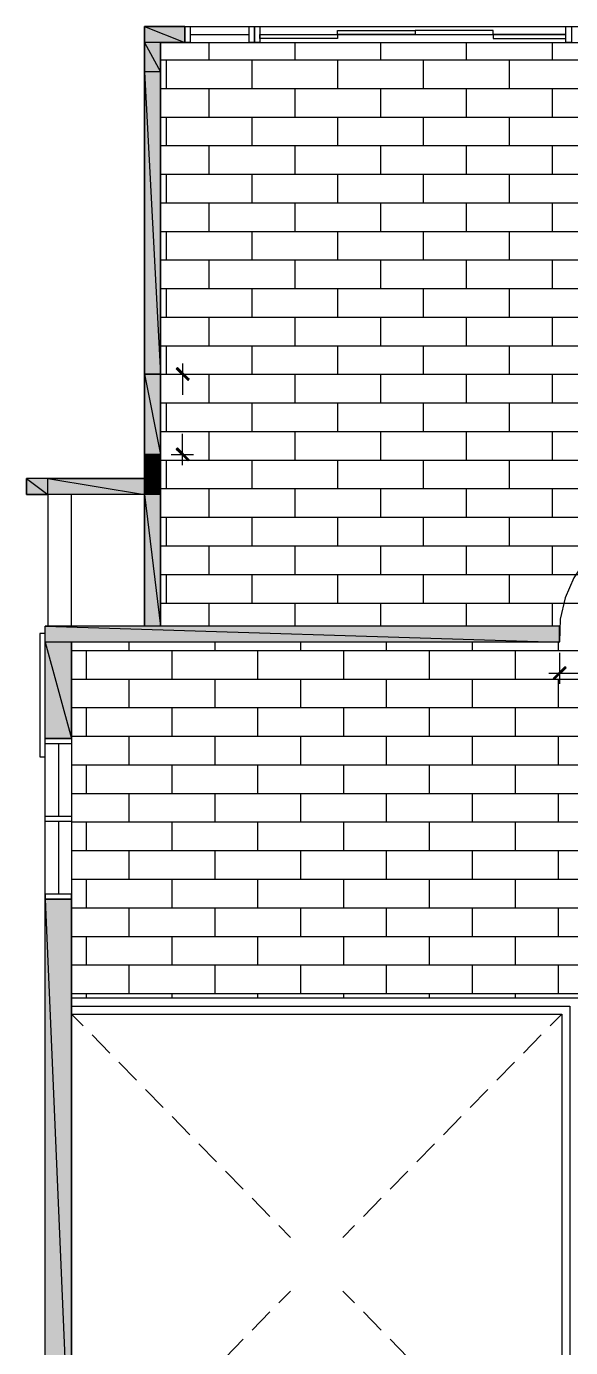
# Model space of a CAD drawing. Header units: millimetres. Extents: x -1176 to 11513, y -336 to 20905.
# Drawn here: x -1176 to 3897, y 8356 to 20682 of the extents above; entities that cross this region are included whole.
import ezdxf

# ---------------------------------------------------------------- set-up
doc = ezdxf.new("R2010")
doc.units = ezdxf.units.MM
for name, color, linetype, true_color in [('SRC-FILLSTROKE-000000', 7, 'Continuous', 0x000000), ('SRC-FILLSTROKE-636466', 7, 'Continuous', 0x636466), ('SRC-FILLSTROKE-727430', 7, 'Continuous', 0x727430), ('SRC-STROKE-000000', 7, 'Continuous', 0x000000), ('SRC-STROKE-4554a5', 7, 'Continuous', 0x4554a5), ('SRC-STROKE-cd2027', 7, 'Continuous', 0xcd2027)]:
    doc.layers.add(name, color=color, linetype=linetype, true_color=true_color)

msp = doc.modelspace()

# ---------------------------------------------------------------- hatches: boundary and pattern name
at = {"layer": 'SRC-FILLSTROKE-000000', "true_color": 0x000000}
h = msp.add_hatch(color=7, dxfattribs=at)
h.dxf.hatch_style = 1
h.paths.add_polyline_path([(341, 17390), (219, 17488), (231, 17500), (341, 17390)])
h = msp.add_hatch(color=7, dxfattribs=at)
h.dxf.hatch_style = 1
h.paths.add_polyline_path([(330, 17378), (341, 17390), (219, 17488), (330, 17378)])
h = msp.add_hatch(color=7, dxfattribs=at)
h.dxf.hatch_style = 1
h.paths.add_polyline_path([(231, 16750), (219, 16739), (341, 16640), (231, 16750)])
h = msp.add_hatch(color=7, dxfattribs=at)
h.dxf.hatch_style = 1
h.paths.add_polyline_path([(219, 16739), (341, 16640), (330, 16628), (219, 16739)])
h = msp.add_hatch(color=7, dxfattribs=at)
h.dxf.hatch_style = 1
h.paths.add_polyline_path([(3843, 14709), (3745, 14588), (3734, 14599), (3843, 14709)])
h = msp.add_hatch(color=7, dxfattribs=at)
h.dxf.hatch_style = 1
h.paths.add_polyline_path([(3855, 14697), (3843, 14709), (3745, 14588), (3855, 14697)])
at = {"layer": 'SRC-FILLSTROKE-636466', "true_color": 0x636466}
h = msp.add_hatch(color=7, dxfattribs=at)
h.dxf.hatch_style = 1
h.paths.add_polyline_path([(299, 20682), (-76, 20682), (299, 20532), (299, 20682)])
h = msp.add_hatch(color=7, dxfattribs=at)
h.dxf.hatch_style = 1
h.paths.add_polyline_path([(-76, 20682), (299, 20532), (-76, 20532), (-76, 20682)])
h = msp.add_hatch(color=7, dxfattribs=at)
h.dxf.hatch_style = 1
h.paths.add_polyline_path([(74, 20532), (-76, 20532), (74, 20260), (74, 20532)])
h = msp.add_hatch(color=7, dxfattribs=at)
h.dxf.hatch_style = 1
h.paths.add_polyline_path([(-76, 20532), (74, 20260), (-76, 20260), (-76, 20532)])
h = msp.add_hatch(color=7, dxfattribs=at)
h.dxf.hatch_style = 1
h.paths.add_polyline_path([(74, 20260), (-76, 20260), (74, 17439), (74, 20260)])
h = msp.add_hatch(color=7, dxfattribs=at)
h.dxf.hatch_style = 1
h.paths.add_polyline_path([(-76, 20260), (74, 17439), (-76, 17439), (-76, 20260)])
h = msp.add_hatch(color=7, dxfattribs=at)
h.dxf.hatch_style = 1
h.paths.add_polyline_path([(74, 16689), (-76, 16689), (74, 16564), (74, 16689)])
h = msp.add_hatch(color=7, dxfattribs=at)
h.dxf.hatch_style = 1
h.paths.add_polyline_path([(-76, 16689), (74, 16564), (-76, 16564), (-76, 16689)])
h = msp.add_hatch(color=7, dxfattribs=at)
h.dxf.hatch_style = 1
h.paths.add_polyline_path([(74, 16564), (-76, 16564), (74, 16464), (74, 16564)])
h = msp.add_hatch(color=7, dxfattribs=at)
h.dxf.hatch_style = 1
h.paths.add_polyline_path([(-76, 16564), (74, 16464), (-76, 16464), (-76, 16564)])
h = msp.add_hatch(color=7, dxfattribs=at)
h.dxf.hatch_style = 1
h.paths.add_polyline_path([(-977, 16464), (-1176, 16464), (-977, 16314), (-977, 16464)])
h = msp.add_hatch(color=7, dxfattribs=at)
h.dxf.hatch_style = 1
h.paths.add_polyline_path([(-1176, 16464), (-977, 16314), (-1176, 16314), (-1176, 16464)])
h = msp.add_hatch(color=7, dxfattribs=at)
h.dxf.hatch_style = 1
h.paths.add_polyline_path([(-76, 16464), (-977, 16464), (-76, 16314), (-76, 16464)])
h = msp.add_hatch(color=7, dxfattribs=at)
h.dxf.hatch_style = 1
h.paths.add_polyline_path([(-977, 16464), (-76, 16314), (-977, 16314), (-977, 16464)])
h = msp.add_hatch(color=7, dxfattribs=at)
h.dxf.hatch_style = 1
h.paths.add_polyline_path([(74, 16464), (-76, 16464), (74, 16314), (74, 16464)])
h = msp.add_hatch(color=7, dxfattribs=at)
h.dxf.hatch_style = 1
h.paths.add_polyline_path([(-76, 16464), (74, 16314), (-76, 16314), (-76, 16464)])
h = msp.add_hatch(color=7, dxfattribs=at)
h.dxf.hatch_style = 1
h.paths.add_polyline_path([(74, 16314), (-76, 16314), (74, 15088), (74, 16314)])
h = msp.add_hatch(color=7, dxfattribs=at)
h.dxf.hatch_style = 1
h.paths.add_polyline_path([(-76, 16314), (74, 15088), (-76, 15088), (-76, 16314)])
h = msp.add_hatch(color=7, dxfattribs=at)
h.dxf.hatch_style = 1
h.paths.add_polyline_path([(3794, 15088), (-1003, 15088), (3794, 14939), (3794, 15088)])
h = msp.add_hatch(color=7, dxfattribs=at)
h.dxf.hatch_style = 1
h.paths.add_polyline_path([(-1003, 15088), (3794, 14939), (-1003, 14939), (-1003, 15088)])
h = msp.add_hatch(color=7, dxfattribs=at)
h.dxf.hatch_style = 1
h.paths.add_polyline_path([(-755, 14939), (-1003, 14939), (-755, 14039), (-755, 14939)])
h = msp.add_hatch(color=7, dxfattribs=at)
h.dxf.hatch_style = 1
h.paths.add_polyline_path([(-1003, 14939), (-755, 14039), (-1003, 14039), (-1003, 14939)])
h = msp.add_hatch(color=7, dxfattribs=at)
h.dxf.hatch_style = 1
h.paths.add_polyline_path([(-755, 12539), (-1003, 12539), (-755, 6801), (-755, 12539)])
h = msp.add_hatch(color=7, dxfattribs=at)
h.dxf.hatch_style = 1
h.paths.add_polyline_path([(-1003, 12539), (-755, 6801), (-1003, 6801), (-1003, 12539)])
at = {"layer": 'SRC-FILLSTROKE-727430', "true_color": 0x727430}
h = msp.add_hatch(color=7, dxfattribs=at)
h.dxf.hatch_style = 1
h.paths.add_polyline_path([(74, 17439), (-76, 17439), (74, 16689), (74, 17439)])
h = msp.add_hatch(color=7, dxfattribs=at)
h.dxf.hatch_style = 1
h.paths.add_polyline_path([(-76, 17439), (74, 16689), (-76, 16689), (-76, 17439)])

# ---------------------------------------------------------------- linework, layer by layer
at = {"layer": 'SRC-FILLSTROKE-000000'}
for points in [[(341, 17390), (219, 17488), (231, 17500), (341, 17390)], [(330, 17378), (341, 17390), (219, 17488), (330, 17378)], [(231, 16750), (219, 16739), (341, 16640), (231, 16750)], [(219, 16739), (341, 16640), (330, 16628), (219, 16739)], [(3843, 14709), (3745, 14588), (3734, 14599), (3843, 14709)], [(3855, 14697), (3843, 14709), (3745, 14588), (3855, 14697)]]:
    msp.add_lwpolyline(points, dxfattribs=at)
at = {"layer": 'SRC-FILLSTROKE-636466'}
for points in [[(299, 20682), (-76, 20682), (299, 20532), (299, 20682)], [(-76, 20682), (299, 20532), (-76, 20532), (-76, 20682)], [(74, 20532), (-76, 20532), (74, 20260), (74, 20532)], [(-76, 20532), (74, 20260), (-76, 20260), (-76, 20532)], [(74, 20260), (-76, 20260), (74, 17439), (74, 20260)], [(-76, 20260), (74, 17439), (-76, 17439), (-76, 20260)], [(74, 16689), (-76, 16689), (74, 16564), (74, 16689)], [(-76, 16689), (74, 16564), (-76, 16564), (-76, 16689)], [(74, 16564), (-76, 16564), (74, 16464), (74, 16564)], [(-76, 16564), (74, 16464), (-76, 16464), (-76, 16564)], [(-977, 16464), (-1176, 16464), (-977, 16314), (-977, 16464)], [(-1176, 16464), (-977, 16314), (-1176, 16314), (-1176, 16464)], [(-76, 16464), (-977, 16464), (-76, 16314), (-76, 16464)], [(-977, 16464), (-76, 16314), (-977, 16314), (-977, 16464)], [(74, 16464), (-76, 16464), (74, 16314), (74, 16464)], [(-76, 16464), (74, 16314), (-76, 16314), (-76, 16464)], [(74, 16314), (-76, 16314), (74, 15088), (74, 16314)], [(-76, 16314), (74, 15088), (-76, 15088), (-76, 16314)], [(3794, 15088), (-1003, 15088), (3794, 14939), (3794, 15088)], [(-1003, 15088), (3794, 14939), (-1003, 14939), (-1003, 15088)], [(-755, 14939), (-1003, 14939), (-755, 14039), (-755, 14939)], [(-1003, 14939), (-755, 14039), (-1003, 14039), (-1003, 14939)], [(-755, 12539), (-1003, 12539), (-755, 6801), (-755, 12539)], [(-1003, 12539), (-755, 6801), (-1003, 6801), (-1003, 12539)]]:
    msp.add_lwpolyline(points, dxfattribs=at)
at = {"layer": 'SRC-FILLSTROKE-727430'}
for points in [[(74, 17439), (-76, 17439), (74, 16689), (74, 17439)], [(-76, 17439), (74, 16689), (-76, 16689), (-76, 17439)]]:
    msp.add_lwpolyline(points, dxfattribs=at)
at = {"layer": 'SRC-STROKE-000000'}
for points in [[(-76, 20682), (7065, 20682)], [(-76, 20682), (-76, 15088)], [(74, 20532), (299, 20532), (299, 20682), (299, 20532)], [(349, 20532), (299, 20532), (299, 20682), (349, 20682), (349, 20532)], [(349, 20607), (899, 20607)], [(949, 20532), (899, 20532), (899, 20682), (949, 20682), (949, 20532)], [(999, 20532), (949, 20532), (949, 20682), (999, 20682), (999, 20532)], [(999, 20607), (3854, 20607)], [(1724, 20607), (1724, 20570), (999, 20570), (999, 20607), (1724, 20607)], [(2449, 20645), (2449, 20607), (1724, 20607), (1724, 20645), (2449, 20645)], [(1724, 20607), (1724, 20607)], [(2449, 20645), (2449, 20607), (3174, 20607), (3174, 20645), (2449, 20645)], [(2449, 20607), (2449, 20607)], [(3174, 20607), (3174, 20607)], [(3174, 20607), (3174, 20570), (3854, 20570), (3854, 20607), (3174, 20607)], [(3904, 20532), (3854, 20532), (3854, 20682), (3904, 20682), (3904, 20532)], [(74, 20532), (4565, 20532)], [(74, 20532), (74, 15088)], [(74, 20532), (4414, 20532)], [(280, 17539), (280, 17246)], [(-76, 17439), (74, 17439)], [(174, 17439), (380, 17439)], [(280, 16589), (280, 16882)], [(74, 16689), (-76, 16689)], [(174, 16689), (380, 16689)], [(74, 15088), (74, 16464), (74, 16564), (-76, 16564), (-76, 16464), (-826, 16464), (-1176, 16464), (-1176, 16314), (-977, 16314), (-977, 15088)], [(-977, 16464), (-76, 16464), (-76, 16314), (-977, 16314), (-977, 16464)], [(-755, 15088), (-755, 16314)], [(3794, 15088), (-1003, 15088)], [(-1003, -101), (-1003, 15088)], [(3794, 14939), (3794, 15088)], [(-1003, 15019), (-1052, 15019), (-1052, 13869), (-1003, 13869)], [(3794, 14939), (-755, 14939)], [(-755, 14939), (-755, 6801)], [(-755, 14939), (-755, 14789)], [(3794, 14839), (3794, 14548)], [(3694, 14648), (4071, 14648)], [(-755, 14039), (-1003, 14039)], [(-1003, 13989), (-1003, 14039), (-755, 14039), (-755, 13989), (-1003, 13989)], [(-879, 13989), (-879, 13314)], [(-1003, 13264), (-1003, 13314), (-755, 13314), (-755, 13264), (-1003, 13264)], [(-879, 13264), (-879, 12588)], [(-853, 12539), (-1003, 12539), (-755, 12539), (-755, 12588), (-1003, 12588), (-1003, 12539)], [(-755, 12539), (-1003, 12539)], [(-755, 11618), (3964, 11618)], [(-755, 11543), (3889, 11543), (3889, 6801)], [(-755, 11468), (3814, 11468)], [(-647, 11358), (-755, 11468)], [(3814, 11468), (3707, 11358)], [(3814, 11468), (3814, 6801), (3814, 5971)], [(-398, 11104), (-564, 11273)], [(3624, 11273), (3458, 11104)], [(-150, 10850), (-315, 11020)], [(3375, 11020), (3209, 10850)], [(98, 10596), (-67, 10765)], [(3126, 10765), (2960, 10596)], [(347, 10342), (181, 10511)], [(2877, 10511), (2711, 10342)], [(596, 10088), (430, 10257)], [(2629, 10257), (2463, 10088)], [(845, 9834), (679, 10003)], [(2380, 10003), (2215, 9834)], [(1093, 9580), (928, 9749)], [(2132, 9749), (1966, 9580)], [(1284, 9385), (1176, 9495)], [(1883, 9495), (1775, 9385)], [(1284, 8884), (1176, 8773)], [(1883, 8773), (1775, 8884)], [(1093, 8689), (928, 8520)], [(2132, 8520), (1966, 8689)], [(845, 8435), (679, 8265)], [(2380, 8265), (2215, 8435)]]:
    msp.add_lwpolyline(points, dxfattribs=at)
at = {"layer": 'SRC-STROKE-4554a5'}
for points in [[(527, 20370), (527, 20532)], [(1328, 20370), (1328, 20532)], [(2128, 20370), (2128, 20532)], [(2928, 20370), (2928, 20532)], [(3728, 20370), (3728, 20532)], [(74, 20370), (7065, 20370)], [(128, 20104), (128, 20370)], [(928, 20104), (928, 20370)], [(1728, 20104), (1728, 20370)], [(2527, 20104), (2527, 20370)], [(3328, 20104), (3328, 20370)], [(74, 20104), (7065, 20104)], [(527, 19837), (527, 20104)], [(1328, 19837), (1328, 20104)], [(2128, 19837), (2128, 20104)], [(2928, 19837), (2928, 20104)], [(3728, 19837), (3728, 20104)], [(74, 19837), (7065, 19837)], [(128, 19570), (128, 19837)], [(928, 19570), (928, 19837)], [(1728, 19570), (1728, 19837)], [(2527, 19570), (2527, 19837)], [(3328, 19570), (3328, 19837)], [(74, 19570), (7065, 19570)], [(527, 19304), (527, 19570)], [(1328, 19304), (1328, 19570)], [(2128, 19304), (2128, 19570)], [(2928, 19304), (2928, 19570)], [(3728, 19304), (3728, 19570)], [(74, 19304), (7065, 19304)], [(128, 19037), (128, 19304)], [(928, 19037), (928, 19304)], [(1728, 19037), (1728, 19304)], [(2527, 19037), (2527, 19304)], [(3328, 19037), (3328, 19304)], [(74, 19037), (7065, 19037)], [(527, 18770), (527, 19037)], [(1328, 18770), (1328, 19037)], [(2128, 18770), (2128, 19037)], [(2928, 18770), (2928, 19037)], [(3728, 18770), (3728, 19037)], [(74, 18770), (7065, 18770)], [(128, 18504), (128, 18770)], [(928, 18504), (928, 18770)], [(1728, 18504), (1728, 18770)], [(2527, 18504), (2527, 18770)], [(3328, 18504), (3328, 18770)], [(74, 18504), (7065, 18504)], [(527, 18237), (527, 18504)], [(1328, 18237), (1328, 18504)], [(2128, 18237), (2128, 18504)], [(2928, 18237), (2928, 18504)], [(3728, 18237), (3728, 18504)], [(74, 18237), (7065, 18237)], [(128, 17970), (128, 18237)], [(928, 17970), (928, 18237)], [(1728, 17970), (1728, 18237)], [(2527, 17970), (2527, 18237)], [(3328, 17970), (3328, 18237)], [(74, 17970), (7065, 17970)], [(527, 17704), (527, 17970)], [(1328, 17704), (1328, 17970)], [(2128, 17704), (2128, 17970)], [(2928, 17704), (2928, 17970)], [(3728, 17704), (3728, 17970)], [(74, 17704), (7065, 17704)], [(128, 17437), (128, 17704)], [(928, 17437), (928, 17704)], [(1728, 17437), (1728, 17704)], [(2527, 17437), (2527, 17704)], [(3328, 17437), (3328, 17704)], [(74, 17437), (7065, 17437)], [(527, 17170), (527, 17437)], [(1328, 17170), (1328, 17437)], [(2128, 17170), (2128, 17437)], [(2928, 17170), (2928, 17437)], [(3728, 17170), (3728, 17437)], [(74, 17170), (7065, 17170)], [(128, 16903), (128, 17170)], [(928, 16903), (928, 17170)], [(1728, 16903), (1728, 17170)], [(2527, 16903), (2527, 17170)], [(3328, 16903), (3328, 17170)], [(74, 16903), (7065, 16903)], [(527, 16637), (527, 16903)], [(1328, 16637), (1328, 16903)], [(2128, 16637), (2128, 16903)], [(2928, 16637), (2928, 16903)], [(3728, 16637), (3728, 16903)], [(74, 16637), (7065, 16637)], [(128, 16370), (128, 16637)], [(928, 16370), (928, 16637)], [(1728, 16370), (1728, 16637)], [(2527, 16370), (2527, 16637)], [(3328, 16370), (3328, 16637)], [(74, 16370), (10140, 16370)], [(527, 16103), (527, 16370)], [(1328, 16103), (1328, 16370)], [(2128, 16103), (2128, 16370)], [(2928, 16103), (2928, 16370)], [(3728, 16103), (3728, 16370)], [(74, 16103), (10140, 16103)], [(128, 15836), (128, 16103)], [(928, 15836), (928, 16103)], [(1728, 15836), (1728, 16103)], [(2527, 15836), (2527, 16103)], [(3328, 15836), (3328, 16103)], [(4744, 16090), (4537, 16044), (4349, 15962), (4181, 15847), (4039, 15705), (3926, 15538), (3845, 15352), (3800, 15151), (3794, 14940)], [(74, 15836), (10140, 15836)], [(527, 15569), (527, 15836)], [(1328, 15569), (1328, 15836)], [(2128, 15569), (2128, 15836)], [(2928, 15569), (2928, 15836)], [(3728, 15569), (3728, 15836)], [(74, 15569), (10140, 15569)], [(128, 15302), (128, 15569)], [(928, 15302), (928, 15569)], [(1728, 15302), (1728, 15569)], [(2527, 15302), (2527, 15569)], [(3328, 15302), (3328, 15569)], [(74, 15302), (9010, 15302)], [(527, 15088), (527, 15302)], [(1328, 15088), (1328, 15302)], [(2128, 15088), (2128, 15302)], [(2928, 15088), (2928, 15302)], [(3728, 15088), (3728, 15302)], [(-218, 14860), (-218, 14939)], [(582, 14860), (582, 14939)], [(1382, 14860), (1382, 14939)], [(2182, 14860), (2182, 14939)], [(2982, 14860), (2982, 14939)], [(3783, 14860), (3783, 14939)], [(-755, 14860), (5595, 14860)], [(-618, 14594), (-618, 14860)], [(182, 14594), (182, 14860)], [(982, 14594), (982, 14860)], [(1782, 14594), (1782, 14860)], [(2582, 14594), (2582, 14860)], [(3382, 14594), (3382, 14860)], [(-755, 14594), (5595, 14594)], [(-218, 14327), (-218, 14594)], [(582, 14327), (582, 14594)], [(1382, 14327), (1382, 14594)], [(2182, 14327), (2182, 14594)], [(2982, 14327), (2982, 14594)], [(3783, 14327), (3783, 14594)], [(-755, 14327), (5595, 14327)], [(-618, 14060), (-618, 14327)], [(182, 14060), (182, 14327)], [(982, 14060), (982, 14327)], [(1782, 14060), (1782, 14327)], [(2582, 14060), (2582, 14327)], [(3382, 14060), (3382, 14327)], [(-755, 14060), (5595, 14060)], [(-218, 13793), (-218, 14060)], [(582, 13793), (582, 14060)], [(1382, 13793), (1382, 14060)], [(2182, 13793), (2182, 14060)], [(2982, 13793), (2982, 14060)], [(3783, 13793), (3783, 14060)], [(-755, 13793), (5595, 13793)], [(-618, 13527), (-618, 13793)], [(182, 13527), (182, 13793)], [(982, 13527), (982, 13793)], [(1782, 13527), (1782, 13793)], [(2582, 13527), (2582, 13793)], [(3382, 13527), (3382, 13793)], [(-755, 13527), (5595, 13527)], [(-218, 13260), (-218, 13527)], [(582, 13260), (582, 13527)], [(1382, 13260), (1382, 13527)], [(2182, 13260), (2182, 13527)], [(2982, 13260), (2982, 13527)], [(3783, 13260), (3783, 13527)], [(-755, 13260), (5595, 13260)], [(-618, 12993), (-618, 13260)], [(182, 12993), (182, 13260)], [(982, 12993), (982, 13260)], [(1782, 12993), (1782, 13260)], [(2582, 12993), (2582, 13260)], [(3382, 12993), (3382, 13260)], [(-755, 12993), (5595, 12993)], [(-218, 12727), (-218, 12993)], [(582, 12727), (582, 12993)], [(1382, 12727), (1382, 12993)], [(2182, 12727), (2182, 12993)], [(2982, 12727), (2982, 12993)], [(3783, 12727), (3783, 12993)], [(-755, 12727), (5595, 12727)], [(-618, 12460), (-618, 12727)], [(182, 12460), (182, 12727)], [(982, 12460), (982, 12727)], [(1782, 12460), (1782, 12727)], [(2582, 12460), (2582, 12727)], [(3382, 12460), (3382, 12727)], [(-755, 12460), (5595, 12460)], [(-218, 12193), (-218, 12460)], [(582, 12193), (582, 12460)], [(1382, 12193), (1382, 12460)], [(2182, 12193), (2182, 12460)], [(2982, 12193), (2982, 12460)], [(3783, 12193), (3783, 12460)], [(-755, 12193), (5595, 12193)], [(-618, 11926), (-618, 12193)], [(182, 11926), (182, 12193)], [(982, 11926), (982, 12193)], [(1782, 11926), (1782, 12193)], [(2582, 11926), (2582, 12193)], [(3382, 11926), (3382, 12193)], [(-755, 11926), (5595, 11926)], [(-218, 11659), (-218, 11926)], [(582, 11659), (582, 11926)], [(1382, 11659), (1382, 11926)], [(2182, 11659), (2182, 11926)], [(2982, 11659), (2982, 11926)], [(3783, 11659), (3783, 11926)], [(-755, 11659), (5595, 11659)], [(-618, 11618), (-618, 11659)], [(182, 11618), (182, 11659)], [(982, 11618), (982, 11659)], [(1782, 11618), (1782, 11659)], [(2582, 11618), (2582, 11659)], [(3382, 11618), (3382, 11659)]]:
    msp.add_lwpolyline(points, dxfattribs=at)
at = {"layer": 'SRC-STROKE-cd2027'}
msp.add_lwpolyline([(74, 15264), (74, 15163)], dxfattribs=at)

doc.saveas('drawing.dxf')
